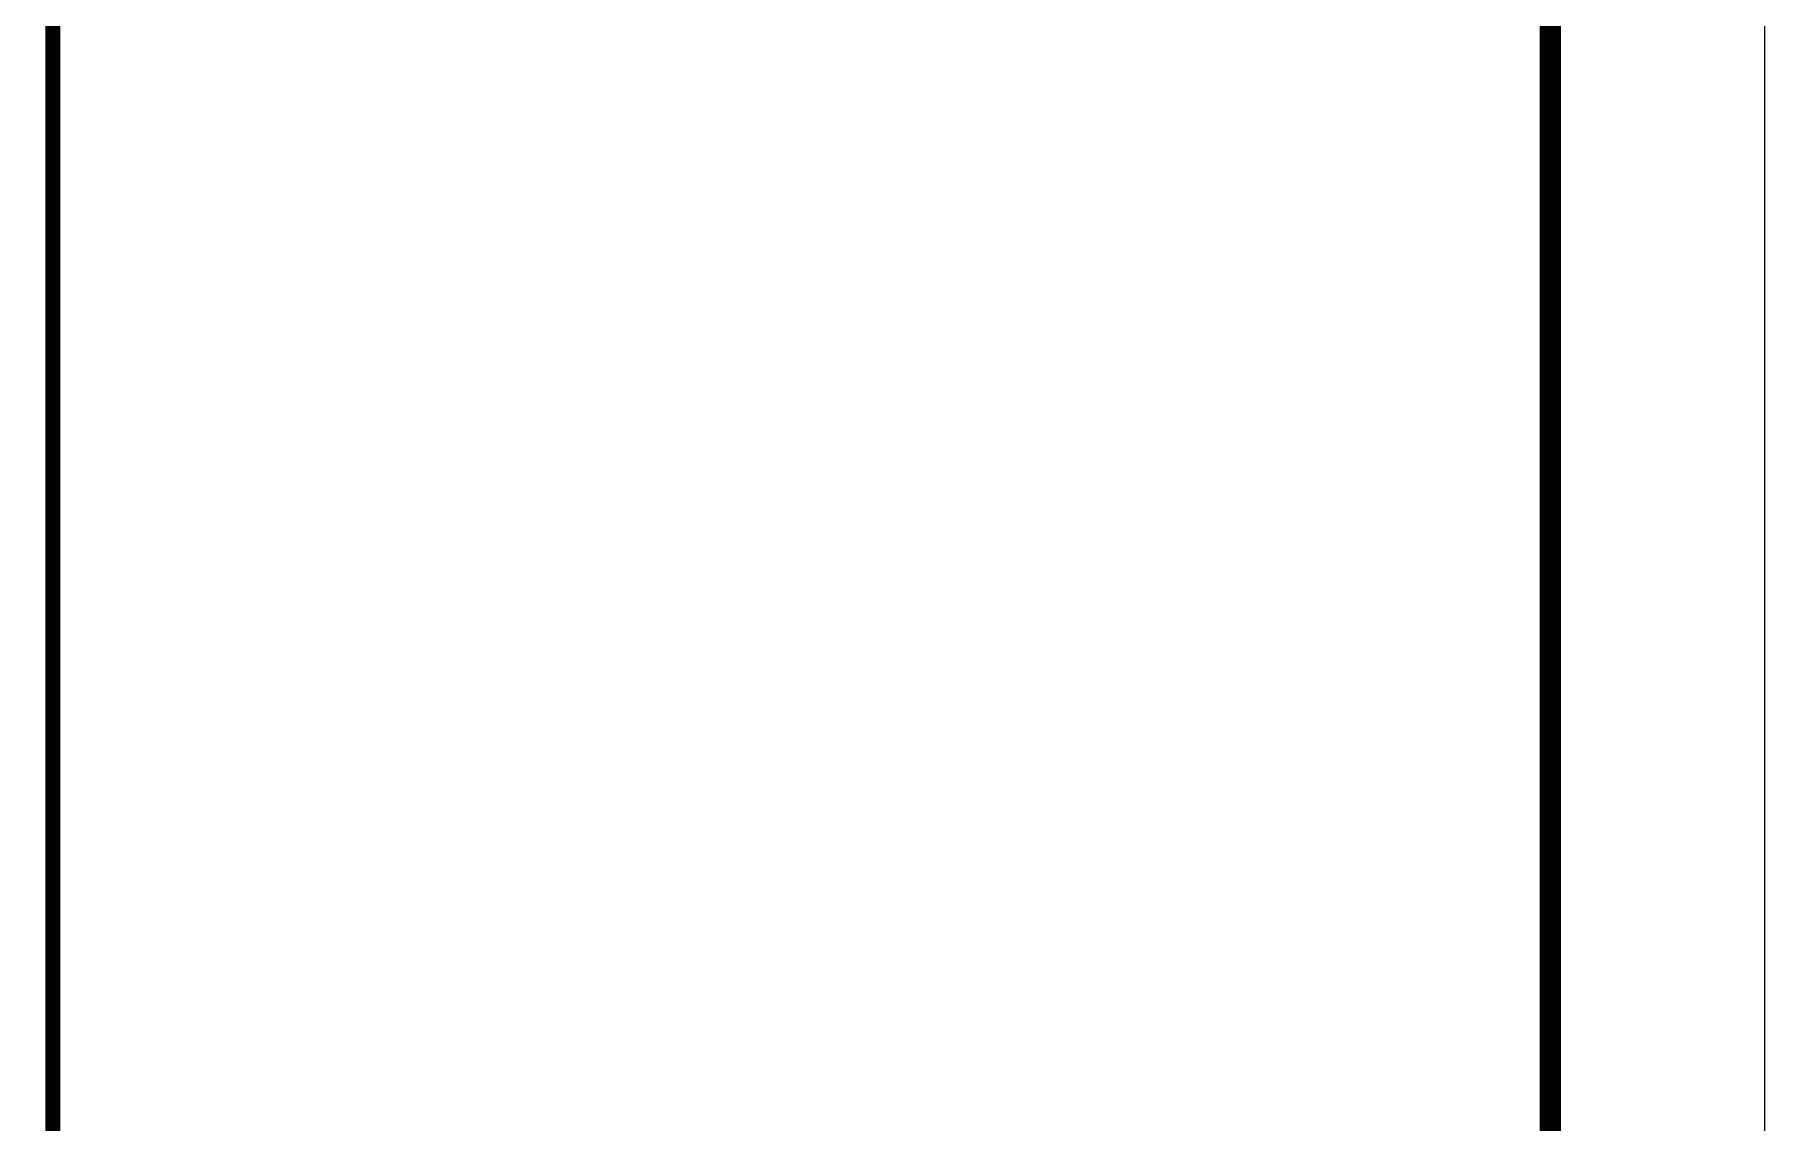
# Model space of a CAD drawing. Extents: x -518115 to 1124316, y -209821 to 1628073.
# Drawn here: x 889634 to 897714, y 1123785 to 1128867 of the extents above; entities that cross this region are included whole.
import ezdxf

# ---------------------------------------------------------------- set-up
doc = ezdxf.new("R2010")
doc.units = 0
doc.header["$LTSCALE"] = 1000
doc.header["$MEASUREMENT"] = 0
doc.layers.add('yichutu', color=7, linetype='Continuous', true_color=0xffffff, plot=False)
doc.layers.add('图框', color=140, linetype='Continuous')

# ---------------------------------------------------------------- blocks, each defined once
blk = doc.blocks.new('TK')
at = {"layer": '图框'}
blk.add_lwpolyline([(465375, 548713.7), (549475, 548713.7), (549475, 489313.7), (465375, 489313.7)], close=True, dxfattribs=at)
blk.add_lwpolyline([(465375, 548713.7), (549475, 548713.7), (549475, 489313.7), (465375, 489313.7)], close=True, dxfattribs=at)
at = {"layer": '图框', "const_width": 100}
blk.add_lwpolyline([(548475, 490313.7), (548475, 547713.7), (467875, 547713.7), (467875, 490313.7)], close=True, dxfattribs=at)
at = {"layer": '图框', "const_width": 70}
blk.add_lwpolyline([(541480, 490313.7), (541480, 547713.7)], dxfattribs=at)
blk = doc.blocks.new('yct-841-594-84100-59399.9999999999-100-1000.0')
at = {"layer": 'yichutu', "color": 7, "true_color": 0xffffff}
blk.add_lwpolyline([(0, 0), (0, 59400), (84100, 59400), (84100, 0)], close=True, dxfattribs=at)

msp = doc.modelspace()

# ---------------------------------------------------------------- block references
msp.add_blockref('TK', (348239.1, 620118.4))
at = {"layer": 'yichutu'}
msp.add_blockref('yct-841-594-84100-59399.9999999999-100-1000.0', (813614.1, 1109432.1), dxfattribs=at)

doc.saveas('drawing.dxf')
